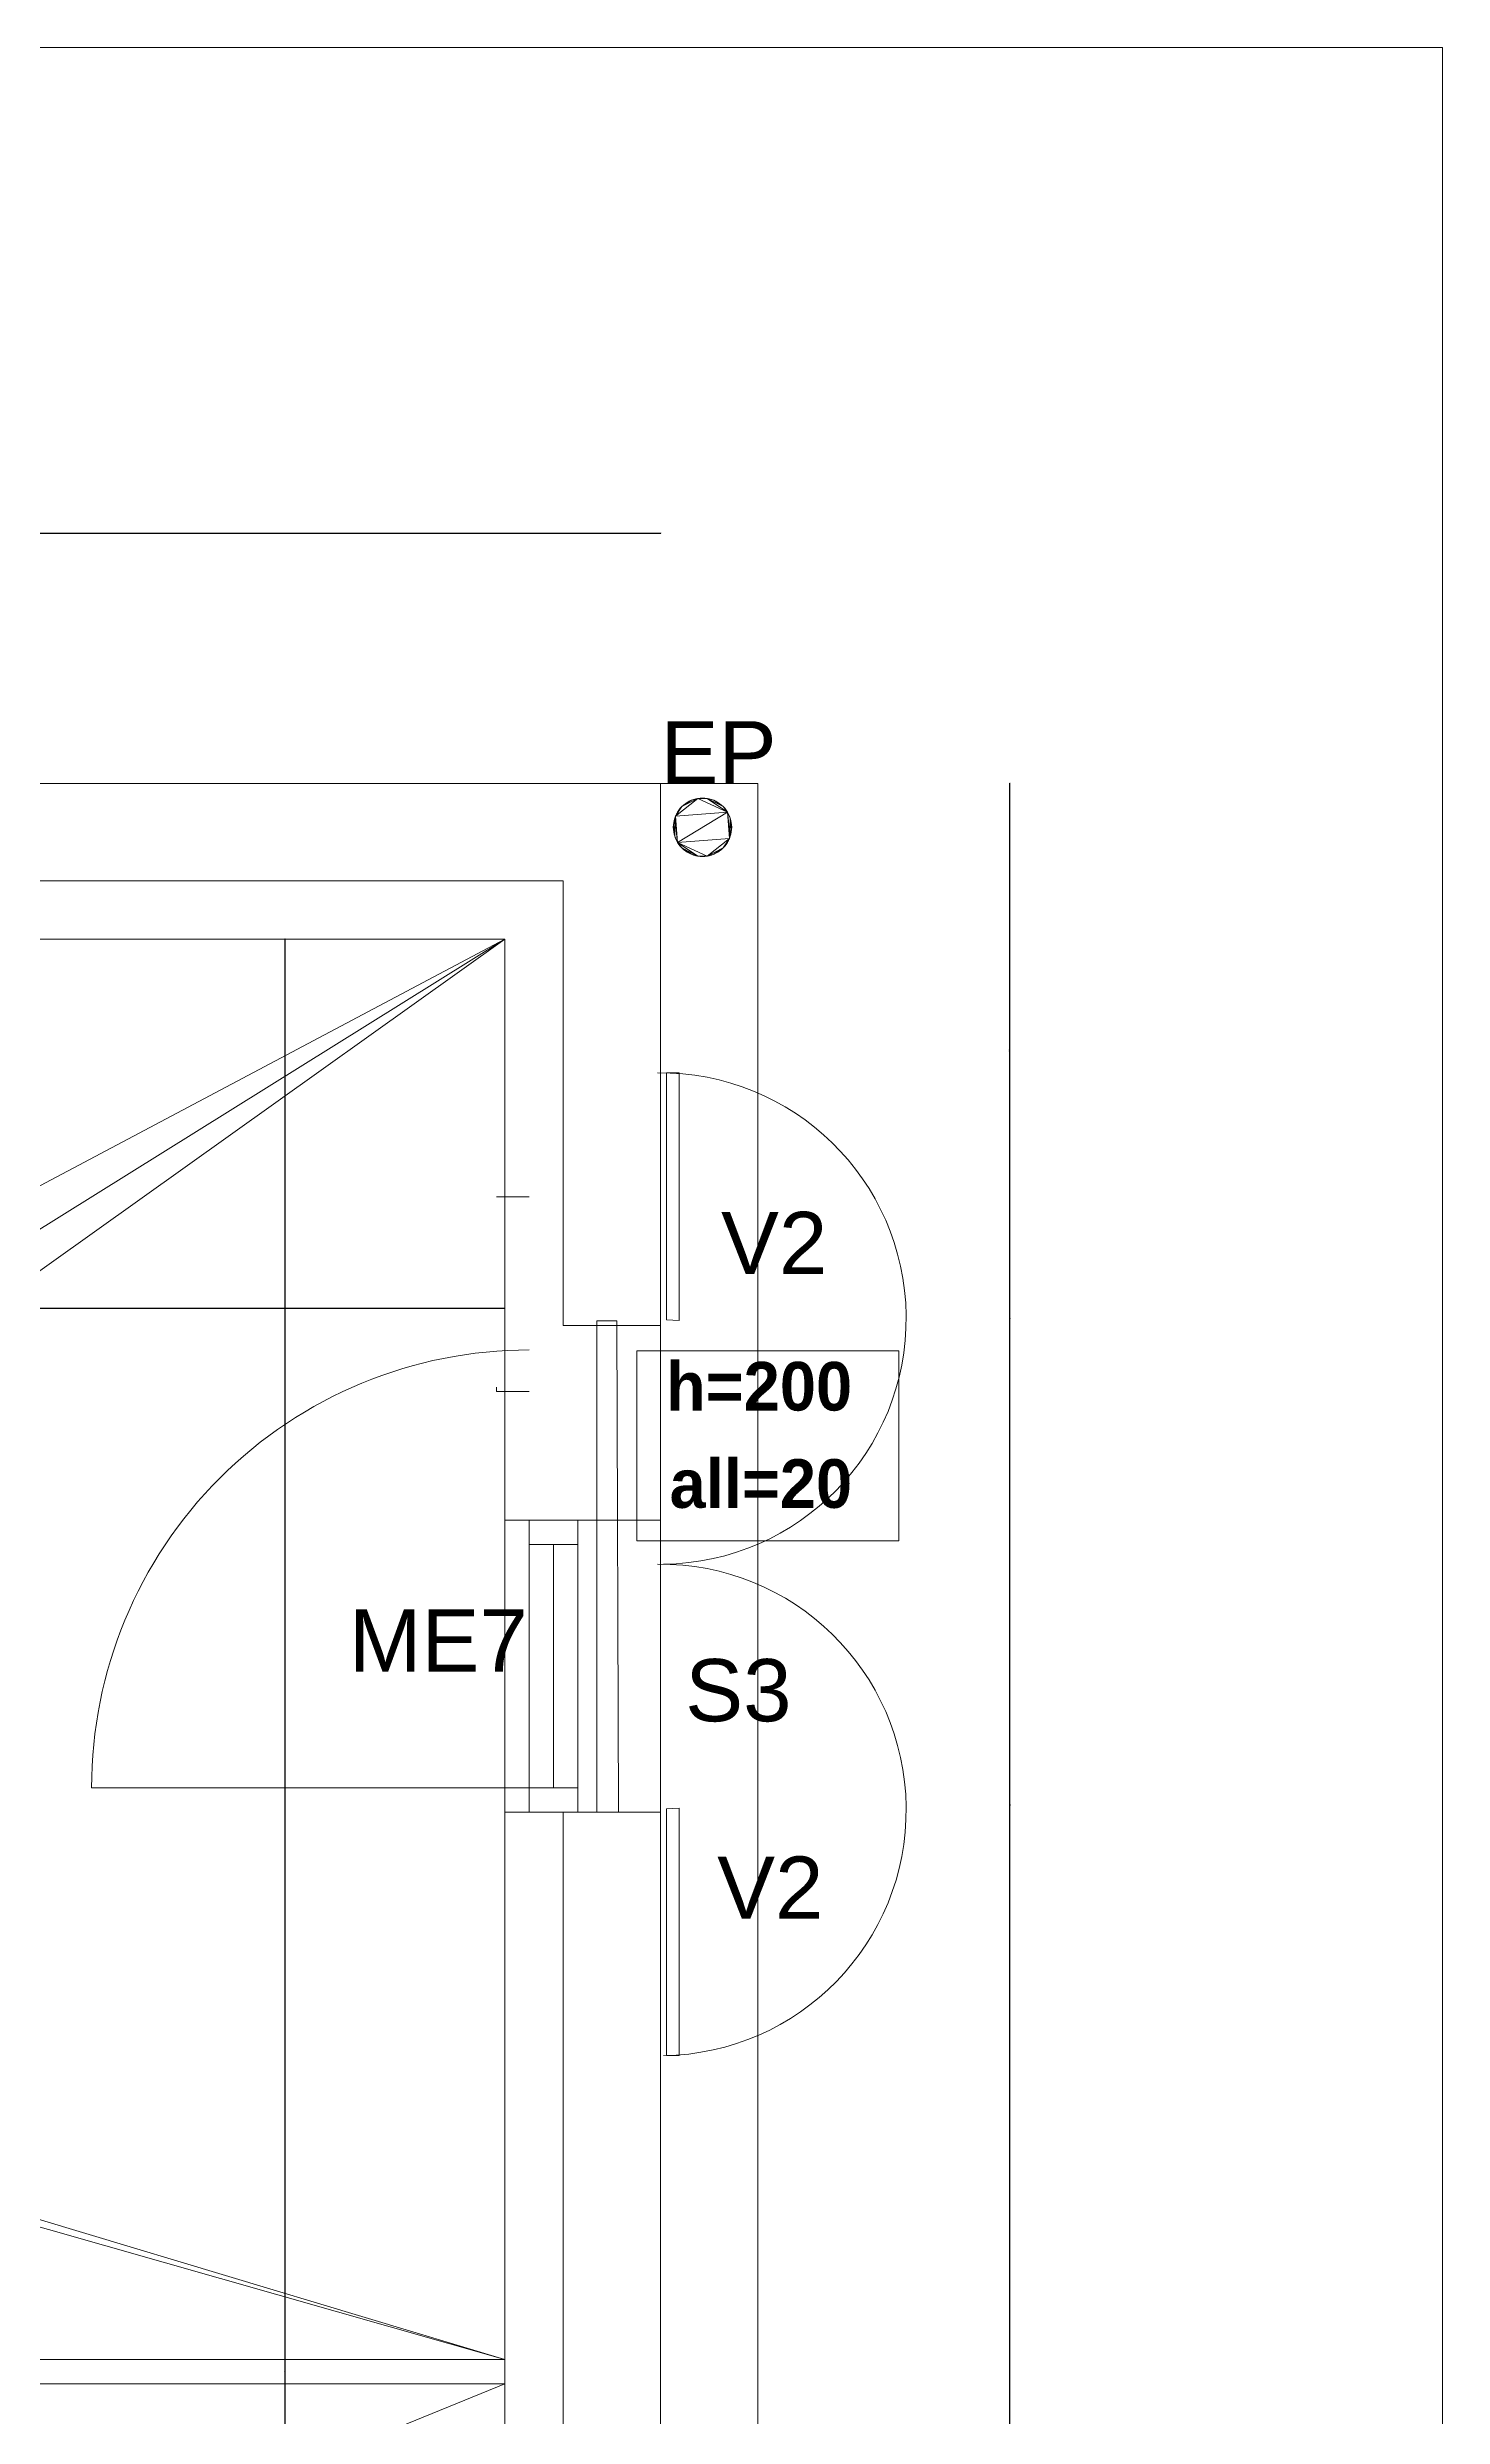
# Model space of a CAD drawing. Header units: metres. Extents: x -12536 to 12621, y -17191 to 9596.
# Drawn here: x -6639.1 to -6352.2, y -1748.1 to -1261 of the extents above; entities that cross this region are included whole.
import ezdxf
from ezdxf.enums import TextEntityAlignment as Align
from ezdxf.lldxf.tags import DXFTag

# ---------------------------------------------------------------- set-up
doc = ezdxf.new("R2010")
doc.units = ezdxf.units.M
doc.header["$MEASUREMENT"] = 0
doc.header["$PDMODE"] = 2
doc.header["$PDSIZE"] = 0.25
doc.layers.add('Calque commun', color=7, linetype='Continuous')
doc.layers.add('Textes', color=7, linetype='Continuous')
doc.styles.add('Arial', font='arial.ttf', dxfattribs={"height": 0.128})
doc.styles.add('Century Gothic2', font='GOTHICB.TTF', dxfattribs={"height": 0.313})
doc.styles.add('Century Gothic6', font='GOTHIC.TTF', dxfattribs={"height": 0.18})
tags = doc.linetypes.add('HIDDEN', pattern=[0.375, 0.25, -0.125]).pattern_tags.tags
tags[6:7] = [DXFTag(74, 4), DXFTag(75, 0), DXFTag(340, '0'), DXFTag(46, 1.0), DXFTag(50, 0.0), DXFTag(44, 0.0), DXFTag(45, 0.0)]
tags[4:5] = [DXFTag(74, 4), DXFTag(75, 0), DXFTag(340, '0'), DXFTag(46, 1.0), DXFTag(50, 0.0), DXFTag(44, 0.0), DXFTag(45, 0.0)]
tags = doc.linetypes.add('HIDDEN2', pattern=[0.1875, 0.125, -0.0625]).pattern_tags.tags
tags[6:7] = [DXFTag(74, 4), DXFTag(75, 0), DXFTag(340, '0'), DXFTag(46, 1.0), DXFTag(50, 0.0), DXFTag(44, 0.0), DXFTag(45, 0.0)]
tags[4:5] = [DXFTag(74, 4), DXFTag(75, 0), DXFTag(340, '0'), DXFTag(46, 1.0), DXFTag(50, 0.0), DXFTag(44, 0.0), DXFTag(45, 0.0)]
doc.dimstyles.new('DIM7', dxfattribs={"dimtxt": 0.18, "dimasz": 0.035, "dimexe": 0.05, "dimexo": 0, "dimgap": 0.05, "dimtad": 1, "dimzin": 1, "dimdsep": 46, "dimtxsty": 'Century Gothic6', "dimblk": 'ORIGIN', "dimcen": 0.09, "dimdle": 0.05, "dimadec": 0, "dimazin": 0, "dimtfac": 1, "dimtdec": 4, "dimtix": 1, "dimtofl": 0, "dimtmove": 0, "dimatfit": 3, "dimfxl": 0.05, "dimfxlon": 1, "dimfrac": 2, "dimtolj": 1, "dimtzin": 0, "dimarcsym": 2})

# ---------------------------------------------------------------- blocks, each defined once
blk = doc.blocks.new('_ORIGIN')
at = {"color": 0, "linetype": 'ByBlock', "lineweight": -2}
blk.add_line((0, 0), (-1, 0), dxfattribs=at)
blk.add_circle((0, 0), 0.5, dxfattribs=at)
blk = doc.blocks.new('*D1316')
at = {"layer": 'Calque commun', "color": 0, "linetype": 'ByBlock', "lineweight": -2, "transparency": 16777216}
for p, q in [((-7413.04, -1360.92), (-7413.04, -1360.82)), ((-7413, -1360.87), (-6513.07, -1360.87)), ((-6513.04, -1360.87), (-6513.07, -1360.87)), ((-6513.04, -1360.92), (-6513.04, -1360.82))]:
    blk.add_line(p, q, dxfattribs=at)
at = {"layer": 'Calque commun', "color": 0, "linetype": 'Continuous', "lineweight": -2, "transparency": 16777216}
blk.add_line((-6513, -1360.87), (-6512.97, -1360.87), dxfattribs=at)
at = {"layer": 'Defpoints', "color": 0, "linetype": 'Continuous', "transparency": 16777216}
for p in [(-6513.04, -1360.87), (-7413.04, -1431.71), (-6513.04, -1431.71)]:
    blk.add_point(p, dxfattribs=at)
at = {"layer": 'Calque commun', "color": 0, "linetype": 'Continuous', "lineweight": -2, "transparency": 16777216, "xscale": 0.03500000014901161, "yscale": 0.03500000014901161, "zscale": 0.03500000014901161, "rotation": 180}
for p in [(-7413.04, -1360.87), (-6513.04, -1360.87)]:
    blk.add_blockref('_ORIGIN', p, dxfattribs=at)
at = {"layer": 'Calque commun', "color": 0, "linetype": 'Continuous', "lineweight": 5, "transparency": 16777216, "insert": (-6963.04, -1360.82), "char_height": 0.18, "attachment_point": 8, "line_spacing_factor": 0.773441, "style": 'Century Gothic6'}
blk.add_mtext('\\A1;900.00', dxfattribs=at)
blk = doc.blocks.new('Block30448')
at = {"layer": 'Calque commun', "color": 7, "linetype": 'Continuous', "lineweight": 20}
blk.add_line((18.994, -10.1407), (27.994, -10.1407), dxfattribs=at)
at = {"layer": 'Calque commun', "color": 7, "linetype": 'Continuous', "lineweight": 5}
for p, q in [((19.194, -10.3407), (27.794, -10.3407)), ((19.314, -10.4607), (27.674, -10.4607))]:
    blk.add_line(p, q, dxfattribs=at)
blk = doc.blocks.new('Block30449')
at = {"layer": 'Calque commun', "color": 7, "linetype": 'Continuous', "lineweight": 20}
for p, q in [((27.994, -11.2551), (27.994, -10.1407)), ((27.994, -14.6306), (27.994, -12.2551))]:
    blk.add_line(p, q, dxfattribs=at)
at = {"layer": 'Calque commun', "color": 7, "linetype": 'Continuous', "lineweight": 5}
for p, q in [((27.794, -11.2551), (27.794, -10.3407)), ((27.674, -11.2551), (27.674, -10.4607)), ((27.674, -14.6306), (27.674, -12.2551)), ((27.794, -14.6306), (27.794, -12.2551))]:
    blk.add_line(p, q, dxfattribs=at)
blk = doc.blocks.new('*D1317')
at = {"layer": 'Calque commun', "color": 0, "linetype": 'ByBlock', "lineweight": -2, "transparency": 16777216}
for p, q in [((-6590.26, -1444.35), (-6590.31, -1444.35)), ((-6590.26, -1444.35), (-6590.26, -1444.38)), ((-6590.26, -1736.31), (-6590.26, -1444.38)), ((-6590.26, -1736.35), (-6590.31, -1736.35))]:
    blk.add_line(p, q, dxfattribs=at)
at = {"layer": 'Calque commun', "color": 0, "linetype": 'Continuous', "lineweight": -2, "transparency": 16777216}
blk.add_line((-6590.26, -1444.31), (-6590.26, -1444.28), dxfattribs=at)
at = {"layer": 'Defpoints', "color": 0, "linetype": 'Continuous', "transparency": 16777216}
for p in [(-6590.26, -1444.35), (-6590.26, -1444.35), (-6590.26, -1736.35)]:
    blk.add_point(p, dxfattribs=at)
at = {"layer": 'Calque commun', "color": 0, "linetype": 'Continuous', "lineweight": -2, "transparency": 16777216, "xscale": 0.03500000014901161, "yscale": 0.03500000014901161, "zscale": 0.03500000014901161, "rotation": 270}
for p in [(-6590.26, -1444.35), (-6590.26, -1736.35)]:
    blk.add_blockref('_ORIGIN', p, dxfattribs=at)
at = {"layer": 'Calque commun', "color": 0, "linetype": 'Continuous', "lineweight": 5, "transparency": 16777216, "insert": (-6590.31, -1590.35), "char_height": 0.18, "attachment_point": 8, "rotation": 90, "line_spacing_factor": 0.773441, "style": 'Century Gothic6'}
blk.add_mtext('\\A1;292.00', dxfattribs=at)
blk = doc.blocks.new('*D1318')
at = {"layer": 'Calque commun', "color": 0, "linetype": 'ByBlock', "lineweight": -2, "transparency": 16777216}
for p, q in [((-6590.26, -1736.35), (-6590.31, -1736.35)), ((-6590.26, -1736.35), (-6590.26, -1736.38)), ((-6590.26, -1741.31), (-6590.26, -1736.38)), ((-6590.26, -1741.35), (-6590.31, -1741.35))]:
    blk.add_line(p, q, dxfattribs=at)
at = {"layer": 'Calque commun', "color": 0, "linetype": 'Continuous', "lineweight": -2, "transparency": 16777216}
blk.add_line((-6590.26, -1736.31), (-6590.26, -1736.28), dxfattribs=at)
at = {"layer": 'Defpoints', "color": 0, "linetype": 'Continuous', "transparency": 16777216}
for p in [(-6590.26, -1736.35), (-6590.26, -1736.35), (-6590.26, -1741.35)]:
    blk.add_point(p, dxfattribs=at)
at = {"layer": 'Calque commun', "color": 0, "linetype": 'Continuous', "lineweight": -2, "transparency": 16777216, "xscale": 0.03500000014901161, "yscale": 0.03500000014901161, "zscale": 0.03500000014901161, "rotation": 270}
for p in [(-6590.26, -1736.35), (-6590.26, -1741.35)]:
    blk.add_blockref('_ORIGIN', p, dxfattribs=at)
at = {"layer": 'Calque commun', "color": 0, "linetype": 'Continuous', "lineweight": 5, "transparency": 16777216, "insert": (-6590.31, -1738.85), "char_height": 0.18, "attachment_point": 8, "rotation": 90, "line_spacing_factor": 0.773441, "style": 'Century Gothic6'}
blk.add_mtext('\\A1;5.00', dxfattribs=at)
blk = doc.blocks.new('*D1319')
at = {"layer": 'Calque commun', "color": 0, "linetype": 'ByBlock', "lineweight": -2, "transparency": 16777216}
for p, q in [((-6590.26, -1741.35), (-6590.31, -1741.35)), ((-6590.26, -1741.35), (-6590.26, -1741.38)), ((-6590.26, -2040.31), (-6590.26, -1741.38)), ((-6590.26, -2040.34), (-6590.31, -2040.34))]:
    blk.add_line(p, q, dxfattribs=at)
at = {"layer": 'Calque commun', "color": 0, "linetype": 'Continuous', "lineweight": -2, "transparency": 16777216}
blk.add_line((-6590.26, -1741.31), (-6590.26, -1741.28), dxfattribs=at)
at = {"layer": 'Defpoints', "color": 0, "linetype": 'Continuous', "transparency": 16777216}
for p in [(-6590.26, -1741.35), (-6590.26, -1741.35), (-6590.26, -2040.34)]:
    blk.add_point(p, dxfattribs=at)
at = {"layer": 'Calque commun', "color": 0, "linetype": 'Continuous', "lineweight": -2, "transparency": 16777216, "xscale": 0.03500000014901161, "yscale": 0.03500000014901161, "zscale": 0.03500000014901161, "rotation": 270}
for p in [(-6590.26, -1741.35), (-6590.26, -2040.34)]:
    blk.add_blockref('_ORIGIN', p, dxfattribs=at)
at = {"layer": 'Calque commun', "color": 0, "linetype": 'Continuous', "lineweight": 5, "transparency": 16777216, "insert": (-6590.31, -1890.84), "char_height": 0.18, "attachment_point": 8, "rotation": 90, "line_spacing_factor": 0.773441, "style": 'Century Gothic6'}
blk.add_mtext('\\A1;299.00', dxfattribs=at)
blk = doc.blocks.new('*D1320')
at = {"layer": 'Calque commun', "color": 0, "linetype": 'ByBlock', "lineweight": -2, "transparency": 16777216}
for p, q in [((-6861.03, -1520.26), (-6861.03, -1520.16)), ((-6861, -1520.21), (-6545.07, -1520.21)), ((-6545.04, -1520.21), (-6545.07, -1520.21)), ((-6545.04, -1520.26), (-6545.04, -1520.16))]:
    blk.add_line(p, q, dxfattribs=at)
at = {"layer": 'Calque commun', "color": 0, "linetype": 'Continuous', "lineweight": -2, "transparency": 16777216}
blk.add_line((-6545, -1520.21), (-6544.97, -1520.21), dxfattribs=at)
at = {"layer": 'Defpoints', "color": 0, "linetype": 'Continuous', "transparency": 16777216}
for p in [(-6545.04, -1520.21), (-6861.03, -1544.94), (-6545.04, -1544.94)]:
    blk.add_point(p, dxfattribs=at)
at = {"layer": 'Calque commun', "color": 0, "linetype": 'Continuous', "lineweight": -2, "transparency": 16777216, "xscale": 0.03500000014901161, "yscale": 0.03500000014901161, "zscale": 0.03500000014901161, "rotation": 180}
for p in [(-6861.03, -1520.21), (-6545.04, -1520.21)]:
    blk.add_blockref('_ORIGIN', p, dxfattribs=at)
at = {"layer": 'Calque commun', "color": 0, "linetype": 'Continuous', "lineweight": 5, "transparency": 16777216, "insert": (-6703.03, -1520.16), "char_height": 0.18, "attachment_point": 8, "line_spacing_factor": 0.773441, "style": 'Century Gothic6'}
blk.add_mtext('\\A1;316.00', dxfattribs=at)
blk = doc.blocks.new('@PRES_1_$$_1-38')
at = {"layer": 'Calque commun', "color": 5, "linetype": 'Continuous', "lineweight": 5}
for p, q in [((0, 0.32), (0.6, 0.32)), ((0.6, 0.15), (0, 0.15)), ((0.05, 0.05), (0.05, 0.15)), ((0.55, 0.15), (0.55, 0.05)), ((0.05, 0.1), (0.55, 0.1)), ((0.6, 0.05), (0, 0.05)), ((0, 0), (0.6, 0))]:
    blk.add_line(p, q, dxfattribs=at)
blk = doc.blocks.new('@PRES_1_$$_1-39')
at = {"layer": 'Calque commun', "color": 7, "linetype": 'Continuous', "lineweight": 5}
blk.add_line((0, 0), (0, 0.32), dxfattribs=at)
blk = doc.blocks.new('@PRES_1_$$_1-40')
at = {"layer": 'Calque commun', "color": 7, "linetype": 'Continuous', "lineweight": 5}
blk.add_line((0, 0), (0, 0.32), dxfattribs=at)
blk = doc.blocks.new('INTER_2D_COMB14')
at = {"layer": 'Calque commun', "color": 0, "linetype": 'ByBlock', "lineweight": -2}
for name in ['@PRES_1_$$_1-38', '@PRES_1_$$_1-39']:
    blk.add_blockref(name, (0, 0), dxfattribs=at)
at = {"layer": 'Calque commun', "color": 0, "linetype": 'ByBlock', "lineweight": -2, "extrusion": (0, 0, -1), "xscale": -1, "yscale": -1, "zscale": -1, "rotation": 180}
blk.add_blockref('@PRES_1_$$_1-40', (-0.6, 0), dxfattribs=at)
blk = doc.blocks.new('PLACED_COMB14')
at = {"layer": 'Calque commun', "color": 0, "linetype": 'ByBlock', "lineweight": -2}
blk.add_blockref('INTER_2D_COMB14', (0, 0), dxfattribs=at)
blk = doc.blocks.new('*D1552')
at = {"layer": 'Calque commun', "color": 0, "linetype": 'ByBlock', "lineweight": -2, "transparency": 16777216}
for p, q in [((-6441.19, -1622.35), (-6441.24, -1622.35)), ((-6441.19, -1622.35), (-6441.19, -1622.38)), ((-6441.19, -1862.31), (-6441.19, -1622.38)), ((-6441.19, -1862.35), (-6441.24, -1862.35))]:
    blk.add_line(p, q, dxfattribs=at)
at = {"layer": 'Calque commun', "color": 0, "linetype": 'Continuous', "lineweight": -2, "transparency": 16777216}
blk.add_line((-6441.19, -1622.31), (-6441.19, -1622.28), dxfattribs=at)
at = {"layer": 'Defpoints', "color": 0, "linetype": 'Continuous', "transparency": 16777216}
for p in [(-6441.19, -1622.35), (-6441.19, -1622.35), (-6441.19, -1862.35)]:
    blk.add_point(p, dxfattribs=at)
at = {"layer": 'Calque commun', "color": 0, "linetype": 'Continuous', "lineweight": -2, "transparency": 16777216, "xscale": 0.03500000014901161, "yscale": 0.03500000014901161, "zscale": 0.03500000014901161, "rotation": 270}
for p in [(-6441.19, -1622.35), (-6441.19, -1862.35)]:
    blk.add_blockref('_ORIGIN', p, dxfattribs=at)
at = {"layer": 'Calque commun', "color": 0, "linetype": 'Continuous', "lineweight": 5, "transparency": 16777216, "insert": (-6441.24, -1742.35), "char_height": 0.18, "attachment_point": 8, "rotation": 90, "line_spacing_factor": 0.773441, "style": 'Century Gothic6'}
blk.add_mtext('\\A1;240.00', dxfattribs=at)
blk = doc.blocks.new('*D1553')
at = {"layer": 'Calque commun', "color": 0, "linetype": 'ByBlock', "lineweight": -2, "transparency": 16777216}
for p, q in [((-6441.19, -1522.35), (-6441.24, -1522.35)), ((-6441.19, -1522.35), (-6441.19, -1522.38)), ((-6441.19, -1622.31), (-6441.19, -1522.38)), ((-6441.19, -1622.35), (-6441.24, -1622.35))]:
    blk.add_line(p, q, dxfattribs=at)
at = {"layer": 'Calque commun', "color": 0, "linetype": 'Continuous', "lineweight": -2, "transparency": 16777216}
blk.add_line((-6441.19, -1522.31), (-6441.19, -1522.28), dxfattribs=at)
at = {"layer": 'Defpoints', "color": 0, "linetype": 'Continuous', "transparency": 16777216}
for p in [(-6441.19, -1522.35), (-6441.19, -1522.35), (-6441.19, -1622.35)]:
    blk.add_point(p, dxfattribs=at)
at = {"layer": 'Calque commun', "color": 0, "linetype": 'Continuous', "lineweight": -2, "transparency": 16777216, "xscale": 0.03500000014901161, "yscale": 0.03500000014901161, "zscale": 0.03500000014901161, "rotation": 270}
for p in [(-6441.19, -1522.35), (-6441.19, -1622.35)]:
    blk.add_blockref('_ORIGIN', p, dxfattribs=at)
at = {"layer": 'Calque commun', "color": 0, "linetype": 'Continuous', "lineweight": 5, "transparency": 16777216, "insert": (-6441.24, -1572.35), "char_height": 0.18, "attachment_point": 8, "rotation": 90, "line_spacing_factor": 0.773441, "style": 'Century Gothic6'}
blk.add_mtext('\\A1;100.00', dxfattribs=at)
blk = doc.blocks.new('*D1554')
at = {"layer": 'Calque commun', "color": 0, "linetype": 'ByBlock', "lineweight": -2, "transparency": 16777216}
for p, q in [((-6441.19, -1412.35), (-6441.24, -1412.35)), ((-6441.19, -1412.35), (-6441.19, -1412.38)), ((-6441.19, -1522.31), (-6441.19, -1412.38)), ((-6441.19, -1522.35), (-6441.24, -1522.35))]:
    blk.add_line(p, q, dxfattribs=at)
at = {"layer": 'Calque commun', "color": 0, "linetype": 'Continuous', "lineweight": -2, "transparency": 16777216}
blk.add_line((-6441.19, -1412.31), (-6441.19, -1412.28), dxfattribs=at)
at = {"layer": 'Defpoints', "color": 0, "linetype": 'Continuous', "transparency": 16777216}
for p in [(-6441.19, -1412.35), (-6441.19, -1412.35), (-6441.19, -1522.35)]:
    blk.add_point(p, dxfattribs=at)
at = {"layer": 'Calque commun', "color": 0, "linetype": 'Continuous', "lineweight": -2, "transparency": 16777216, "xscale": 0.03500000014901161, "yscale": 0.03500000014901161, "zscale": 0.03500000014901161, "rotation": 270}
for p in [(-6441.19, -1412.35), (-6441.19, -1522.35)]:
    blk.add_blockref('_ORIGIN', p, dxfattribs=at)
at = {"layer": 'Calque commun', "color": 0, "linetype": 'Continuous', "lineweight": 5, "transparency": 16777216, "insert": (-6441.24, -1467.35), "char_height": 0.18, "attachment_point": 8, "rotation": 90, "line_spacing_factor": 0.773441, "style": 'Century Gothic6'}
blk.add_mtext('\\A1;110.00', dxfattribs=at)

msp = doc.modelspace()

# ---------------------------------------------------------------- linework, layer by layer
at = {"layer": 'Calque commun', "color": 12, "linetype": 'Continuous', "lineweight": 20}
for p, q in [((-7007.981, -1432.345), (-6533.036, -1432.345)), ((-6580.714, -1432.345), (-6580.714, -1432.345)), ((-6580.714, -1432.345), (-6533.036, -1432.345)), ((-6580.714, -1432.345), (-6533.036, -1432.345)), ((-6533.036, -1432.345), (-6533.036, -1432.345)), ((-6533.036, -1432.345, -1346.734), (-6533.036, -1523.791, -1346.734)), ((-6513.036, -1523.791), (-6533.036, -1523.791)), ((-6513.036, -1623.791), (-6533.036, -1623.791)), ((-6533.036, -1623.791, -1346.734), (-6533.036, -1861.344, -1346.734))]:
    msp.add_line(p, q, dxfattribs=at)
at = {"layer": 'Calque commun', "color": 7, "linetype": 'Continuous', "lineweight": 5}
for p, q in [((-6546.772, -1497.345), (-6540.036, -1497.345)), ((-6546.772, -1536.44), (-6546.772, -1537.345)), ((-6546.772, -1537.345), (-6540.036, -1537.345)), ((-6545.037, -1537.345), (-6540.036, -1537.345))]:
    msp.add_line(p, q, dxfattribs=at)
at = {"layer": 'Calque commun', "color": 7, "linetype": 'HIDDEN', "lineweight": 5}
msp.add_line((-6540.037, -1618.792), (-6630.037, -1618.792), dxfattribs=at)
at = {"layer": 'Calque commun', "color": 15, "linetype": 'Continuous', "lineweight": 20}
for p, q in [((-6921.033, -1736.343), (-6545.037, -1736.346)), ((-6545.037, -1736.346), (-6545.037, -1741.346)), ((-6921.033, -1741.343), (-6545.037, -1741.346))]:
    msp.add_line(p, q, dxfattribs=at)
at = {"layer": 'Calque commun', "color": 7, "linetype": 'Continuous', "lineweight": 5, "flags": 128}
for points in [[(-6512.416, -1572.845, 0.9999227), (-6513.656, -1471.845)], [(-6512.416, -1673.858, 0.9999227), (-6513.656, -1572.857)]]:
    msp.add_lwpolyline(points, format="xyb", dxfattribs=at)
at = {"layer": 'Calque commun', "color": 7, "linetype": 'HIDDEN', "lineweight": 5, "flags": 128}
msp.add_lwpolyline([(-6540.037, -1528.792, 0.4142136), (-6630.037, -1618.792)], format="xyb", dxfattribs=at)

# ---------------------------------------------------------------- block references
at = {"layer": 'Calque commun', "color": 0, "linetype": 'ByBlock', "lineweight": -2, "xscale": 100, "yscale": 100, "zscale": 100}
for name in ['Block30448', 'Block30449']:
    msp.add_blockref(name, (-9312.433, -398.28), dxfattribs=at)
at = {"layer": 'Calque commun', "color": 0, "linetype": 'ByBlock', "lineweight": -2, "extrusion": (0, 0, -1), "xscale": -100, "yscale": -100, "zscale": -100, "rotation": 270}
msp.add_blockref('PLACED_COMB14', (6545.037, -1623.792), dxfattribs=at)

# ---------------------------------------------------------------- texts
at = {"layer": 'Calque commun', "color": 5, "linetype": 'ByBlock', "lineweight": -2, "insert": (-6473.637, -1531.259), "char_height": 10, "attachment_point": 3, "line_spacing_factor": 1.2, "style": 'Century Gothic2'}
msp.add_mtext('h=200\\Pall=20', dxfattribs=at)
at = {"layer": 'Textes', "color": 5, "linetype": 'ByBlock', "lineweight": -2, "style": 'Arial'}
msp.add_text('EP', height=12.8, dxfattribs=at).set_placement((-6513.036, -1412.345))
for s, p in [('V2', (-6500.615, -1500.416)), ('ME7', (-6577.101, -1582.128)), ('S3', (-6507.977, -1592.345)), ('V2', (-6501.408, -1632.936))]:
    msp.add_text(s, height=12.8, dxfattribs=at).set_placement(p, align=Align.TOP_LEFT)

# ---------------------------------------------------------------- dimensions: what is measured, and where the dimension line sits
at = {"layer": 'Calque commun', "color": 5, "linetype": 'Continuous', "lineweight": 5}
for p1, p2, distance, picture, middle in [((-7413.036, -1431.706), (-6513.036, -1431.706), 70.831, '*D1316', (-6963.036, -1360.73)), ((-6441.194, -1522.345, -1346.734), (-6441.194, -1412.345, -1346.734), 0, '*D1554', (-6441.338, -1467.345, -1346.734)), ((-6590.261, -1736.346), (-6590.261, -1444.347), 0, '*D1317', (-6590.405, -1590.346)), ((-6861.0324, -1544.9424), (-6545.0366, -1544.9424), 24.7372, '*D1320', (-6703.0345, -1520.0607)), ((-6441.194, -1622.345, -1346.734), (-6441.194, -1522.345, -1346.734), 0, '*D1553', (-6441.338, -1572.345, -1346.734)), ((-6441.194, -1862.345, -1346.734), (-6441.194, -1622.345, -1346.734), 0, '*D1552', (-6441.338, -1742.345, -1346.734)), ((-6590.261, -1741.346), (-6590.261, -1736.346), 0, '*D1318', (-6590.405, -1738.846)), ((-6590.261, -2040.344), (-6590.261, -1741.346), 0, '*D1319', (-6590.405, -1890.845))]:
    dim = msp.add_aligned_dim(p1=p1, p2=p2, distance=distance, dimstyle='DIM7', dxfattribs=at)
    dim.commit()
    dim.dimension.update_dxf_attribs({"geometry": picture, "text_midpoint": middle})

# ---------------------------------------------------------------- meshes
at = {"layer": 'Calque commun', "color": 7, "linetype": 'Continuous', "lineweight": 5}
mesh = msp.add_polyface(dxfattribs=at)
corners = [(-6352.223, -1261.028), (-12352.223, -1261.028), (-12352.223, -5461.028), (-6352.223, -5461.028)]
mesh.append_faces([[corners[k] for k in face] for face in [(0, 1, 2, 3)]], dxfattribs={"color": 7})
at = {"layer": 'Calque commun', "color": 16, "linetype": 'HIDDEN2', "lineweight": 5}
mesh = msp.add_polyface(dxfattribs=at)
corners = [(-6513.036, -1412.345), (-6493.035, -1412.345), (-6493.035, -2072.345), (-6513.036, -2072.345)]
mesh.append_faces([[corners[k] for k in face] for face in [(0, 1, 2, 3)]], dxfattribs={"color": 16})
at = {"layer": 'Calque commun', "color": 11, "linetype": 'Continuous', "lineweight": 20}
mesh = msp.add_polyface(dxfattribs=at)
corners = [(-6510.12, -1423.208), (-6509.957, -1423.65), (-6509.53, -1424.489), (-6510.396, -1421.825), (-6510.396, -1420.883), (-6510.414, -1421.354), (-6498.432, -1421.825), (-6498.432, -1420.883), (-6498.707, -1419.5), (-6503.475, -1415.428), (-6502.56, -1415.648), (-6503.013, -1415.52), (-6498.871, -1423.65), (-6503.475, -1427.28), (-6500.171, -1425.597), (-6508.657, -1425.597), (-6508.311, -1425.917), (-6506.71, -1426.898), (-6505.352, -1415.428), (-6505.815, -1415.52), (-6506.268, -1415.648), (-6504.414, -1415.354), (-6503.943, -1415.373), (-6502.118, -1426.898), (-6500.517, -1425.917), (-6505.352, -1427.28), (-6504.414, -1427.354), (-6499.298, -1424.489), (-6499.068, -1424.078), (-6502.56, -1427.061), (-6506.71, -1415.811), (-6502.118, -1415.811), (-6500.171, -1417.111), (-6498.871, -1419.058), (-6499.068, -1418.63), (-6499.298, -1418.219), (-6498.707, -1423.208), (-6498.58, -1422.755), (-6501.279, -1426.47), (-6500.887, -1426.208), (-6508.311, -1416.792), (-6507.549, -1416.238), (-6507.941, -1416.5), (-6506.268, -1427.061), (-6509.53, -1418.219), (-6508.657, -1417.111), (-6509.268, -1417.827), (-6504.885, -1415.373), (-6499.56, -1417.827), (-6510.12, -1419.5), (-6507.138, -1416.008), (-6501.69, -1426.7), (-6510.248, -1419.953), (-6499.851, -1417.457), (-6501.279, -1416.238), (-6501.69, -1416.008), (-6509.957, -1419.058), (-6503.013, -1427.189), (-6507.549, -1426.47), (-6507.941, -1426.208), (-6500.517, -1416.792), (-6510.34, -1422.293), (-6510.248, -1422.755), (-6509.76, -1418.63), (-6505.815, -1427.189), (-6509.268, -1424.881), (-6508.976, -1425.251), (-6510.34, -1420.416), (-6509.76, -1424.078), (-6498.58, -1419.953), (-6499.851, -1425.251), (-6499.56, -1424.881), (-6498.488, -1420.416), (-6498.414, -1421.354), (-6503.943, -1427.336), (-6508.976, -1417.457), (-6504.885, -1427.336), (-6500.887, -1416.5), (-6498.488, -1422.293), (-6507.138, -1426.7)]
mesh.append_faces([[corners[k] for k in face] for face in [(3, 4, 5), (9, 10, 11), (21, 9, 22), (40, 41, 42), (31, 54, 55), (29, 13, 57), (58, 16, 59), (15, 65, 66), (13, 26, 74), (6, 37, 78)]], dxfattribs={"vtx0": -1, "color": 11})
mesh.append_faces([[corners[k] for k in face] for face in [(14, 23, 24), (44, 45, 46), (56, 45, 63), (49, 2, 56), (33, 35, 8), (12, 14, 28)]], dxfattribs={"vtx0": -1, "vtx1": -1, "color": 11})
mesh.append_faces([[corners[k] for k in face] for face in [(6, 7, 8), (12, 13, 14), (13, 25, 26), (12, 2, 13), (31, 9, 32), (0, 2, 49), (15, 17, 25), (35, 9, 18), (21, 18, 9), (35, 18, 56), (18, 45, 56), (6, 8, 36), (40, 30, 41), (13, 2, 25), (24, 23, 38), (3, 0, 4), (35, 56, 2), (58, 17, 16), (35, 2, 12), (31, 60, 54), (14, 13, 23), (0, 49, 4), (35, 36, 8), (15, 25, 2), (18, 30, 45), (35, 32, 9)]], dxfattribs={"vtx0": -1, "vtx1": -1, "vtx2": -1, "color": 11})
mesh.append_faces([[corners[k] for k in face] for face in [(14, 27, 28), (18, 20, 30), (6, 36, 37), (25, 17, 43), (31, 32, 60), (35, 12, 36), (7, 69, 8), (3, 62, 0), (14, 71, 27), (15, 2, 65)]], dxfattribs={"vtx0": -1, "vtx2": -1, "color": 11})
mesh.append_faces([[corners[k] for k in face] for face in [(0, 1, 2), (15, 16, 17), (29, 23, 13), (35, 48, 32), (49, 52, 4), (40, 45, 30), (31, 10, 9), (44, 63, 45)]], dxfattribs={"vtx1": -1, "vtx2": -1, "color": 11})
mesh.append_faces([[corners[k] for k in face] for face in [(18, 19, 20), (33, 34, 35), (38, 39, 24), (21, 47, 18), (30, 50, 41), (23, 51, 38), (48, 53, 32), (3, 61, 62), (43, 64, 25), (52, 67, 4), (1, 68, 2), (14, 70, 71), (7, 72, 69), (6, 73, 7), (45, 75, 46), (25, 76, 26), (60, 77, 54), (58, 79, 17)]], dxfattribs={"vtx2": -1, "color": 11})
at = {"layer": 'Calque commun', "color": 9, "linetype": 'Continuous', "lineweight": 5}
mesh = msp.add_polyface(dxfattribs=at)
corners = [(-7381.035, -1444.348), (-7381.035, -2040.344), (-7116.034, -1643.846), (-6926.033, -1646.344), (-6545.037, -1444.346), (-6545.037, -2040.344), (-7116.034, -1444.346), (-6926.033, -1444.348)]
mesh.append_faces([[corners[k] for k in face] for face in [(0, 2, 6)]], dxfattribs={"vtx0": -1, "color": 9})
mesh.append_faces([[corners[k] for k in face] for face in [(4, 3, 5)]], dxfattribs={"vtx0": -1, "vtx1": -1, "color": 9})
mesh.append_faces([[corners[k] for k in face] for face in [(3, 1, 5)]], dxfattribs={"vtx0": -1, "vtx2": -1, "color": 9})
mesh.append_faces([[corners[k] for k in face] for face in [(0, 1, 2), (3, 2, 1)]], dxfattribs={"vtx1": -1, "vtx2": -1, "color": 9})
mesh.append_faces([[corners[k] for k in face] for face in [(4, 7, 3)]], dxfattribs={"vtx2": -1, "color": 9})
at = {"layer": 'Calque commun', "color": 9, "linetype": 'Continuous', "lineweight": 20}
mesh = msp.add_polyface(dxfattribs=at)
corners = [(-6545.036, -1444.346), (-7381.035, -2040.344), (-6545.036, -2040.344), (-7381.035, -1444.346)]
mesh.append_faces([[corners[k] for k in face] for face in [(0, 1, 2)]], dxfattribs={"vtx0": -1, "color": 9})
mesh.append_faces([[corners[k] for k in face] for face in [(0, 3, 1)]], dxfattribs={"vtx1": -1, "vtx2": -1, "color": 9})
at = {"layer": 'Calque commun', "color": 9, "linetype": 'Continuous', "lineweight": 5}
mesh = msp.add_polyface(dxfattribs=at)
corners = [(-6861.032, -1646.347), (-6545.037, -1736.346), (-6921.033, -1736.343), (-6861.032, -1641.343), (-6545.037, -1444.346), (-6921.033, -1641.343), (-6921.033, -1444.346), (-6921.033, -1646.344), (-6861.032, -1444.346)]
mesh.append_faces([[corners[k] for k in face] for face in [(1, 3, 4)]], dxfattribs={"vtx0": -1, "vtx1": -1, "color": 9})
mesh.append_faces([[corners[k] for k in face] for face in [(0, 1, 2), (3, 8, 4), (3, 6, 8)]], dxfattribs={"vtx0": -1, "vtx2": -1, "color": 9})
mesh.append_faces([[corners[k] for k in face] for face in [(7, 0, 2)]], dxfattribs={"vtx1": -1, "color": 9})
mesh.append_faces([[corners[k] for k in face] for face in [(0, 3, 1)]], dxfattribs={"vtx1": -1, "vtx2": -1, "color": 9})
mesh.append_faces([[corners[k] for k in face] for face in [(3, 5, 6)]], dxfattribs={"vtx2": -1, "color": 9})
at = {"layer": 'Calque commun', "color": 7, "linetype": 'Continuous', "lineweight": 5}
mesh = msp.add_polyface(dxfattribs=at)
corners = [(-6511.796, -1471.841), (-6509.188, -1471.841), (-6509.188, -1522.727), (-6511.796, -1522.584)]
mesh.append_faces([[corners[k] for k in face] for face in [(0, 1, 2, 3)]], dxfattribs={"color": 7})
mesh = msp.add_polyface(dxfattribs=at)
corners = [(-6526.145, -1623.792), (-6526.145, -1522.791), (-6522.057, -1522.791), (-6521.694, -1623.792)]
mesh.append_faces([[corners[k] for k in face] for face in [(0, 1, 2, 3)]], dxfattribs={"color": 7})
at = {"layer": 'Calque commun', "color": 11, "linetype": 'Continuous', "lineweight": 20}
mesh = msp.add_polyface(dxfattribs=at)
corners = [(-6517.904, -1528.959), (-6464.067, -1528.959), (-6464.067, -1568.03), (-6517.904, -1568.03)]
mesh.append_faces([[corners[k] for k in face] for face in [(0, 1, 2, 3)]], dxfattribs={"color": 11})
at = {"layer": 'Calque commun', "color": 7, "linetype": 'Continuous', "lineweight": 5}
mesh = msp.add_polyface(dxfattribs=at)
corners = [(-6511.796, -1673.861), (-6511.796, -1623.106), (-6509.188, -1622.964), (-6509.188, -1673.861)]
mesh.append_faces([[corners[k] for k in face] for face in [(0, 1, 2, 3)]], dxfattribs={"color": 7})
at = {"layer": 'Calque commun', "color": 9, "linetype": 'Continuous', "lineweight": 5}
mesh = msp.add_polyface(dxfattribs=at)
corners = [(-6545.037, -1741.346), (-6921.033, -1741.343), (-6871.033, -1874.343), (-6545.037, -2040.344), (-6871.033, -2040.344), (-6921.033, -1874.34)]
mesh.append_faces([[corners[k] for k in face] for face in [(0, 2, 3)]], dxfattribs={"vtx0": -1, "vtx1": -1, "color": 9})
mesh.append_faces([[corners[k] for k in face] for face in [(5, 2, 1)]], dxfattribs={"vtx1": -1, "color": 9})
mesh.append_faces([[corners[k] for k in face] for face in [(0, 1, 2)]], dxfattribs={"vtx1": -1, "vtx2": -1, "color": 9})
mesh.append_faces([[corners[k] for k in face] for face in [(2, 4, 3)]], dxfattribs={"vtx2": -1, "color": 9})

doc.saveas('drawing.dxf')
